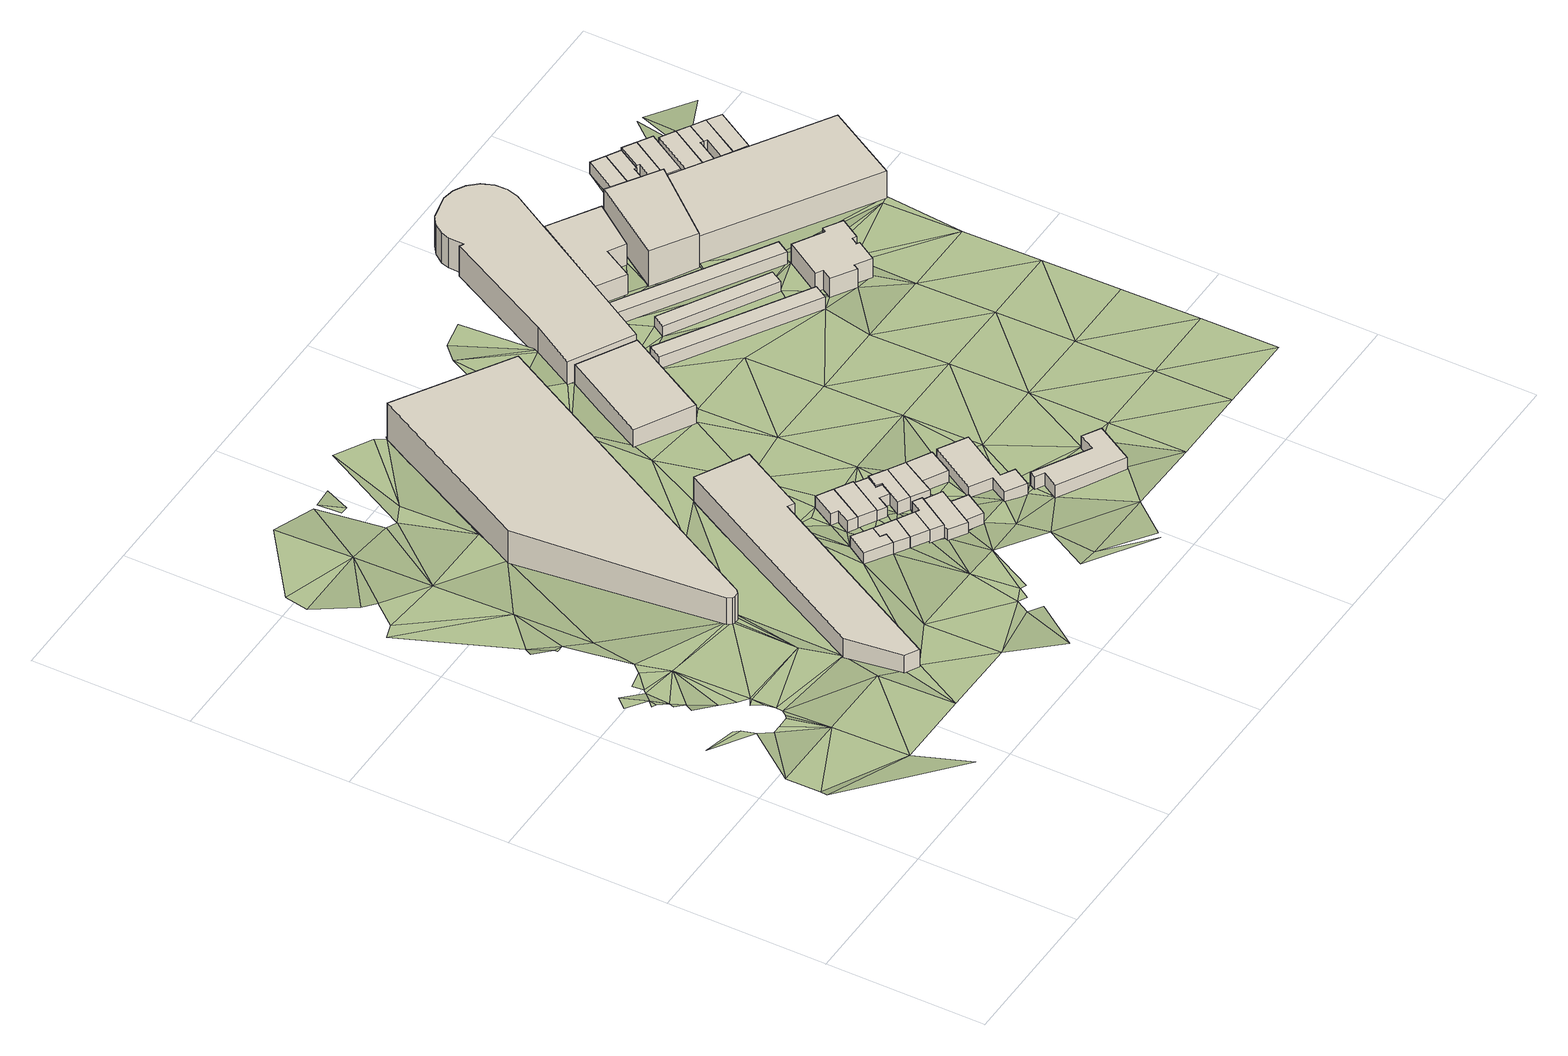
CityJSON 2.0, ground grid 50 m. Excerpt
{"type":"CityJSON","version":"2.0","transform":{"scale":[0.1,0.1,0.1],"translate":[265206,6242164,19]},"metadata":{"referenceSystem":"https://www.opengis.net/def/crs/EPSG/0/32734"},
"CityObjects":{
"building1":{"type":"Building","attributes":{"address":"International Hotel School 127 Cecil Road Salt River 7925 Cape Town","building":"college","building:levels":2,"amenity":"college","building_height":6.9,"roof_height":32.98,"ground_height":26.08,"plus_code":"4FRW3F86+86P"},"geometry":[{"type":"Solid","lod":"1","boundaries":[[[[0,1,2,3]],[[1,4,5,2]],[[4,6,7,5]],[[6,8,9,7]],[[8,10,11,9]],[[10,12,13,11]],[[12,0,3,13]],[[3,2,5,7,9,11,13]],[[12,10,8,6,4,1,0]]]]}]},
"building2":{"type":"Building","attributes":{"address":"1 Milne Street Salt River Cape Town","building":"house","building:levels":1,"building_height":4.1,"roof_height":29.45,"ground_height":25.35,"plus_code":"4FRW3F86+88G"},"geometry":[{"type":"Solid","lod":"1","boundaries":[[[[14,15,16,17]],[[15,18,19,16]],[[18,20,21,19]],[[20,22,23,21]],[[22,24,25,23]],[[24,14,17,25]],[[17,16,19,21,23,25]],[[24,22,20,18,15,14]]]]}]},
"building3":{"type":"Building","attributes":{"address":"97 Durham Avenue Salt River Cape Town","building":"commercial","building:levels":3,"building_height":9.7,"roof_height":34.68,"ground_height":24.98,"plus_code":"4FRW3F86+G54"},"geometry":[{"type":"Solid","lod":"1","boundaries":[[[[26,27,28,29]],[[27,30,31,28]],[[30,32,33,31]],[[32,34,35,33]],[[34,36,37,35]],[[36,38,39,37]],[[38,40,41,39]],[[40,26,29,41]],[[29,28,31,33,35,37,39,41]],[[40,38,36,34,32,30,27,26]]]]}]},
"building4":{"type":"Building","attributes":{"address":"2 Milne Street Salt River Cape Town","building":"house","building:levels":1,"building_height":4.1,"roof_height":29.45,"ground_height":25.35,"plus_code":"4FRW3F86+892"},"geometry":[{"type":"Solid","lod":"1","boundaries":[[[[42,43,44,45]],[[43,14,17,44]],[[14,24,25,17]],[[24,22,23,25]],[[22,20,21,23]],[[20,42,45,21]],[[45,44,17,25,23,21]],[[20,22,24,14,43,42]]]]}]},
"building5":{"type":"Building","attributes":{"address":"3 Milne Street Salt River Cape Town","building":"house","building:levels":1,"building_height":4.1,"roof_height":29.45,"ground_height":25.35,"plus_code":"4FRW3F86+79W"},"geometry":[{"type":"Solid","lod":"1","boundaries":[[[[46,47,48,49]],[[47,43,44,48]],[[43,42,45,44]],[[42,46,49,45]],[[49,48,44,45]],[[42,43,47,46]]]]}]},
"building6":{"type":"Building","attributes":{"address":"1 Ford Street Salt River Cape Town","building":"house","building:levels":1,"building_height":4.1,"roof_height":28.73,"ground_height":24.63,"plus_code":"4FRW3F86+99M"},"geometry":[{"type":"Solid","lod":"1","boundaries":[[[[50,51,52,53]],[[51,54,55,52]],[[54,56,57,55]],[[56,58,59,57]],[[58,60,61,59]],[[60,50,53,61]],[[53,52,55,57,59,61]],[[60,58,56,54,51,50]]]]}]},
"building7":{"type":"Building","attributes":{"address":"4 Milne Street Salt River Cape Town","building":"house","building:levels":1,"building_height":4.1,"roof_height":29.45,"ground_height":25.35,"plus_code":"4FRW3F86+7CJ"},"geometry":[{"type":"Solid","lod":"1","boundaries":[[[[62,63,64,65]],[[63,66,67,64]],[[66,68,69,67]],[[68,70,48,69]],[[70,71,49,48]],[[71,62,65,49]],[[65,64,67,69,48,49]],[[71,70,68,66,63,62]]]]}]},
"building8":{"type":"Building","attributes":{"address":"2 Ford Street Salt River Cape Town","building":"house","building:levels":1,"building_height":4.1,"roof_height":28.73,"ground_height":24.63,"plus_code":"4FRW3F86+999"},"geometry":[{"type":"Solid","lod":"1","boundaries":[[[[72,73,53,74]],[[73,75,61,53]],[[75,76,77,61]],[[76,72,74,77]],[[74,53,61,77]],[[76,75,73,72]]]]}]},
"building9":{"type":"Building","attributes":{"address":"5 Milne Street Salt River Cape Town","building":"house","building:levels":1,"building_height":4.1,"roof_height":28.71,"ground_height":24.61,"plus_code":"4FRW3F86+7CF"},"geometry":[{"type":"Solid","lod":"1","boundaries":[[[[78,79,80,81]],[[79,82,83,80]],[[82,63,84,83]],[[63,62,85,84]],[[62,86,87,85]],[[86,88,89,87]],[[88,78,81,89]],[[81,80,83,84,85,87,89]],[[88,86,62,63,82,79,78]]]]}]},
"building10":{"type":"Building","attributes":{"address":"3 Ford Street Salt River Cape Town","building":"house","building:levels":1,"building_height":4.1,"roof_height":28.18,"ground_height":24.08,"plus_code":"4FRW3F86+9C3"},"geometry":[{"type":"Solid","lod":"1","boundaries":[[[[90,72,91,92]],[[72,76,93,91]],[[76,94,95,93]],[[94,96,97,95]],[[96,98,99,97]],[[98,100,101,99]],[[100,102,103,101]],[[102,90,92,103]],[[92,91,93,95,97,99,101,103]],[[102,100,98,96,94,76,72,90]]]]}]},
"building11":{"type":"Building","attributes":{"address":"6 Milne Street Salt River Cape Town","building":"house","building:levels":1,"building_height":4.1,"roof_height":28.71,"ground_height":24.61,"plus_code":"4FRW3F86+7C9"},"geometry":[{"type":"Solid","lod":"1","boundaries":[[[[79,78,81,80]],[[78,104,105,81]],[[104,106,107,105]],[[106,79,80,107]],[[80,81,105,107]],[[106,104,78,79]]]]}]},
"building12":{"type":"Building","attributes":{"address":"4 Ford Street Salt River Cape Town","building":"house","building:levels":1,"building_height":4.1,"roof_height":28.71,"ground_height":24.61,"plus_code":"4FRW3F86+8CW"},"geometry":[{"type":"Solid","lod":"1","boundaries":[[[[108,90,109,110]],[[90,102,111,109]],[[102,100,112,111]],[[100,98,113,112]],[[98,114,115,113]],[[114,116,117,115]],[[116,108,110,117]],[[110,109,111,112,113,115,117]],[[116,114,98,100,102,90,108]]]]}]},
"building13":{"type":"Building","attributes":{"address":"5 Ford Street Salt River Cape Town","building":"house","building:levels":1,"building_height":4.1,"roof_height":28.71,"ground_height":24.61,"plus_code":"4FRW3F86+8FJ"},"geometry":[{"type":"Solid","lod":"1","boundaries":[[[[118,108,110,119]],[[108,116,117,110]],[[116,120,121,117]],[[120,122,123,121]],[[122,118,119,123]],[[119,110,117,121,123]],[[122,120,116,108,118]]]]}]},
"building14":{"type":"Building","attributes":{"address":"6 Ford Street Salt River Cape Town","building":"house","building:levels":1,"building_height":4.1,"roof_height":28.71,"ground_height":24.61,"plus_code":"4FRW3F86+8FG"},"geometry":[{"type":"Solid","lod":"1","boundaries":[[[[124,125,123,119]],[[125,126,127,123]],[[126,128,129,127]],[[128,124,119,129]],[[119,123,127,129]],[[128,126,125,124]]]]}]},
"building15":{"type":"Building","attributes":{"address":"7 Ford Street Salt River Cape Town","building":"house","building:levels":1,"building_height":4.1,"roof_height":28.13,"ground_height":24.03,"plus_code":"4FRW3F86+7GV"},"geometry":[{"type":"Solid","lod":"1","boundaries":[[[[130,131,132,133]],[[131,134,135,132]],[[134,136,137,135]],[[136,138,139,137]],[[138,140,141,139]],[[140,142,143,141]],[[142,144,145,143]],[[144,130,133,145]],[[133,132,135,137,139,141,143,145]],[[144,142,140,138,136,134,131,130]]]]}]},
"building16":{"type":"Building","attributes":{"address":"7 Shelley Road Salt River Cape Town","building":"kindergarten","building:levels":1,"building_height":4.1,"roof_height":28.53,"ground_height":24.43,"plus_code":"4FRW3F86+5HH"},"geometry":[{"type":"Solid","lod":"1","boundaries":[[[[146,147,148,149]],[[147,150,151,148]],[[150,152,153,151]],[[152,154,155,153]],[[154,156,157,155]],[[156,158,159,157]],[[158,160,161,159]],[[160,146,149,161]],[[149,148,151,153,155,157,159,161]],[[160,158,156,154,152,150,147,146]]]]}]},
"building17":{"type":"Building","attributes":{"address":"125 Cecil Road Salt River Cape Town","building":"industrial","building:levels":2,"building_height":6.9,"roof_height":29.15,"ground_height":22.25,"plus_code":"4FRW3F86+JCQ"},"geometry":[{"type":"Solid","lod":"1","boundaries":[[[[162,163,164,165]],[[163,166,167,164]],[[166,168,169,167]],[[168,162,165,169]],[[165,164,167,169]],[[168,166,163,162]]]]}]},
"building18":{"type":"Building","attributes":{"building":"carport","building:levels":1,"amenity":"parking","building_height":4.1,"roof_height":26.63,"ground_height":22.53,"plus_code":"4FRW3F86+HJR"},"geometry":[{"type":"Solid","lod":"1","boundaries":[[[[170,171,172,173]],[[171,174,175,172]],[[174,176,177,175]],[[176,170,173,177]],[[173,172,175,177]],[[176,174,171,170]]]]}]},
"building19":{"type":"Building","attributes":{"address":"Cecil Road Salt River Cape Town","building":"parking","building:levels":3,"building_height":9.7,"roof_height":29.8,"ground_height":20.1,"plus_code":"4FRW3F86+RH7"},"geometry":[{"type":"Solid","lod":"1","boundaries":[[[[178,179,180,181]],[[179,182,183,180]],[[182,184,185,183]],[[184,186,187,185]],[[186,188,189,187]],[[188,190,191,189]],[[190,192,193,191]],[[192,194,195,193]],[[194,196,197,195]],[[196,198,199,197]],[[198,200,201,199]],[[200,202,203,201]],[[202,204,205,203]],[[204,206,207,205]],[[206,208,209,207]],[[208,178,181,209]],[[181,180,183,185,187,189,191,193,195,197,199,201,203,205,207,209]],[[208,206,204,202,200,198,196,194,192,190,188,186,184,182,179,178]]]]}]},
"building20":{"type":"Building","attributes":{"building":"carport","building:levels":1,"amenity":"parking","building_height":4.1,"roof_height":25.52,"ground_height":21.42,"plus_code":"4FRW3F86+JJQ"},"geometry":[{"type":"Solid","lod":"1","boundaries":[[[[210,211,212,213]],[[211,214,215,212]],[[214,216,217,215]],[[216,210,213,217]],[[213,212,215,217]],[[216,214,211,210]]]]}]},
"building21":{"type":"Building","attributes":{"building":"carport","building:levels":1,"amenity":"parking","building_height":4.1,"roof_height":25.52,"ground_height":21.42,"plus_code":"4FRW3F86+MM7"},"geometry":[{"type":"Solid","lod":"1","boundaries":[[[[218,219,220,221]],[[219,222,223,220]],[[222,224,225,223]],[[224,218,221,225]],[[221,220,223,225]],[[224,222,219,218]]]]}]},
"building22":{"type":"Building","attributes":{"address":"13 Shelley Road Salt River Cape Town","building":"office","building:levels":2,"building_height":6.9,"roof_height":27.52,"ground_height":20.62,"plus_code":"4FRW3F86+QMC"},"geometry":[{"type":"Solid","lod":"1","boundaries":[[[[226,227,228,229]],[[227,230,231,228]],[[230,232,233,231]],[[232,234,235,233]],[[234,236,237,235]],[[236,226,229,237]],[[229,228,231,233,235,237]],[[236,234,232,230,227,226]]]]}]},
"building23":{"type":"Building","attributes":{"address":"Atelier's Park 11 Shelley Road Salt River Cape Town","building":"apartments","building:levels":4,"building:flats":"16","building_height":12.5,"roof_height":33.12,"ground_height":20.62,"plus_code":"4FRW3F86+PPJ"},"geometry":[{"type":"Solid","lod":"1","boundaries":[[[[238,239,240,241]],[[239,242,243,240]],[[242,244,245,243]],[[244,238,241,245]],[[241,240,243,245]],[[244,242,239,238]]]]}]},
"building24":{"type":"Building","attributes":{"address":"Rotary Club of Cape Town Shelley Road Salt River Cape Town","building":"hall","building:levels":2,"amenity":"social_facility","social_facility":"outreach","operator":"Rotary International","building_height":6.9,"roof_height":28.65,"ground_height":21.75,"plus_code":"4FRW3F86+HQ7"},"geometry":[{"type":"Solid","lod":"1","boundaries":[[[[246,247,248,249]],[[247,250,251,248]],[[250,252,253,251]],[[252,254,255,253]],[[254,256,257,255]],[[256,258,259,257]],[[258,260,261,259]],[[260,262,263,261]],[[262,264,265,263]],[[264,266,267,265]],[[266,268,269,267]],[[268,270,271,269]],[[270,272,273,271]],[[272,246,249,273]],[[249,248,251,253,255,257,259,261,263,265,267,269,271,273]],[[272,270,268,266,264,262,260,258,256,254,252,250,247,246]]]]}]},
"building25":{"type":"Building","attributes":{"address":"Swift Street Salt River Cape Town","building":"house","building:levels":1,"building_height":4.1,"roof_height":23.5,"ground_height":19.4,"plus_code":"4FRW3F86+RQ8"},"geometry":[{"type":"Solid","lod":"1","boundaries":[[[[274,275,276,277]],[[275,278,279,276]],[[278,280,281,279]],[[280,274,277,281]],[[277,276,279,281]],[[280,278,275,274]]]]}]},
"building26":{"type":"Building","attributes":{"address":"17 on Shelly Shelley Road Salt River Cape Town","building":"residential","building:levels":3,"building:flats":"95","residential":"student","operator":"Proper Living","building_height":9.7,"roof_height":30.74,"ground_height":21.04,"plus_code":"4FRW3F86+MR9"},"geometry":[{"type":"Solid","lod":"1","boundaries":[[[[282,283,284,285]],[[283,286,287,284]],[[286,288,289,287]],[[288,282,285,289]],[[285,284,287,289]],[[288,286,283,282]]]]}]},
"building27":{"type":"Building","attributes":{"address":"Swift Street Salt River Cape Town","building":"house","building:levels":1,"building_height":4.1,"roof_height":23.5,"ground_height":19.4,"plus_code":"4FRW3F86+RR6"},"geometry":[{"type":"Solid","lod":"1","boundaries":[[[[290,274,277,291]],[[274,280,281,277]],[[280,292,293,281]],[[292,294,295,293]],[[294,296,297,295]],[[296,290,291,297]],[[291,277,281,293,295,297]],[[296,294,292,280,274,290]]]]}]},
"building28":{"type":"Building","attributes":{"address":"Swift Street Salt River Cape Town","building":"house","building:levels":1,"building_height":4.1,"roof_height":24.36,"ground_height":20.26,"plus_code":"4FRW3F86+QRM"},"geometry":[{"type":"Solid","lod":"1","boundaries":[[[[298,290,299,300]],[[290,296,301,299]],[[296,302,303,301]],[[302,304,305,303]],[[304,306,307,305]],[[306,298,300,307]],[[300,299,301,303,305,307]],[[306,304,302,296,290,298]]]]}]},
"building29":{"type":"Building","attributes":{"address":"Swift Street Salt River Cape Town","building":"house","building:levels":1,"building_height":4.1,"roof_height":24.36,"ground_height":20.26,"plus_code":"4FRW3F86+QRP"},"geometry":[{"type":"Solid","lod":"1","boundaries":[[[[308,309,307,300]],[[309,310,311,307]],[[310,312,313,311]],[[312,308,300,313]],[[300,307,311,313]],[[312,310,309,308]]]]}]},
"building30":{"type":"Building","attributes":{"address":"Swift Street Salt River Cape Town","building":"house","building:levels":1,"building_height":4.1,"roof_height":24.1,"ground_height":20,"plus_code":"4FRW3F86+QV6"},"geometry":[{"type":"Solid","lod":"1","boundaries":[[[[314,315,316,317]],[[315,318,319,316]],[[318,320,321,319]],[[320,314,317,321]],[[317,316,319,321]],[[320,318,315,314]]]]}]},
"building31":{"type":"Building","attributes":{"address":"Swift Street Salt River Cape Town","building":"house","building:levels":1,"building_height":4.1,"roof_height":24.1,"ground_height":20,"plus_code":"4FRW3F86+QV3"},"geometry":[{"type":"Solid","lod":"1","boundaries":[[[[322,323,317,324]],[[323,325,321,317]],[[325,326,327,321]],[[326,328,329,327]],[[328,330,331,329]],[[330,332,333,331]],[[332,322,324,333]],[[324,317,321,327,329,331,333]],[[332,330,328,326,325,323,322]]]]}]},
"building32":{"type":"Building","attributes":{"address":"Swift Street Salt River Cape Town","building":"house","building:levels":1,"building_height":4.1,"roof_height":24.1,"ground_height":20,"plus_code":"4FRW3F86+PVX"},"geometry":[{"type":"Solid","lod":"1","boundaries":[[[[334,322,324,335]],[[322,332,333,324]],[[332,336,337,333]],[[336,338,339,337]],[[338,340,341,339]],[[340,334,335,341]],[[335,324,333,337,339,341]],[[340,338,336,332,322,334]]]]}]},
"building33":{"type":"Building","attributes":{"address":"Swift Street Salt River Cape Town","building":"house","building:levels":1,"building_height":4.1,"roof_height":24.1,"ground_height":20,"plus_code":"4FRW3F86+PWR"},"geometry":[{"type":"Solid","lod":"1","boundaries":[[[[334,340,341,335]],[[340,342,343,341]],[[342,344,345,343]],[[344,334,335,345]],[[335,341,343,345]],[[344,342,340,334]]]]}]},
"terrain1":{"type":"TINRelief","geometry":[{"type":"CompositeSurface","lod":"1","boundaries":[[[346,347,348]],[[349,348,350]],[[347,346,351]],[[352,353,349]],[[350,348,347]],[[354,355,356]],[[355,354,353]],[[349,350,352]],[[357,352,350]],[[358,359,360]],[[361,362,358]],[[363,357,350]],[[358,362,364]],[[365,366,364]],[[367,368,366]],[[359,358,369]],[[363,350,370]],[[358,364,369]],[[371,370,350]],[[372,364,366]],[[373,350,347]],[[374,375,376]],[[377,375,374]],[[366,368,372]],[[364,372,369]],[[376,375,378]],[[372,368,379]],[[380,381,382]],[[369,372,382]],[[372,379,378]],[[373,371,350]],[[380,382,372]],[[373,347,383]],[[384,380,372]],[[371,385,377]],[[386,387,388]],[[377,389,375]],[[375,389,378]],[[388,390,386]],[[390,388,391]],[[384,392,390]],[[393,394,386]],[[394,393,395]],[[385,371,373]],[[372,378,396]],[[390,393,386]],[[372,397,384]],[[389,377,385]],[[392,393,390]],[[373,383,398]],[[392,384,397]],[[383,399,398]],[[396,378,389]],[[400,395,401]],[[401,395,393]],[[398,385,373]],[[402,403,404]],[[402,405,403]],[[383,406,399]],[[372,396,397]],[[400,402,404]],[[393,392,407]],[[408,389,385]],[[400,401,402]],[[389,409,396]],[[410,409,389]],[[397,407,392]],[[410,389,408]],[[401,393,407]],[[405,402,411]],[[412,399,406]],[[401,413,402]],[[414,401,407]],[[415,416,406]],[[399,412,18]],[[412,406,417]],[[418,413,401]],[[419,411,402]],[[401,414,418]],[[408,385,0]],[[402,413,419]],[[416,417,406]],[[416,415,420]],[[421,399,18]],[[412,417,422]],[[423,418,414]],[[424,425,426]],[[20,18,412]],[[412,422,20]],[[427,424,426]],[[408,0,428]],[[429,430,417]],[[417,430,422]],[[407,26,414]],[[418,423,431]],[[428,432,408]],[[433,434,430]],[[26,423,414]],[[430,434,422]],[[421,18,15]],[[422,42,20]],[[42,422,46]],[[15,435,421]],[[58,15,14]],[[422,434,436]],[[436,46,422]],[[54,435,15]],[[15,58,54]],[[423,437,431]],[[14,438,58]],[[439,435,54]],[[58,56,54]],[[438,14,440]],[[437,423,26]],[[46,436,441]],[[440,14,43]],[[0,442,428]],[[436,434,443]],[[435,439,51]],[[439,54,51]],[[43,444,440]],[[445,446,447]],[[434,448,443]],[[449,43,47]],[[43,449,444]],[[408,432,450]],[[12,435,51]],[[451,447,446]],[[434,452,448]],[[434,445,452]],[[68,66,47]],[[443,448,453]],[[449,47,66]],[[432,428,442]],[[444,449,454]],[[449,66,455]],[[12,51,50]],[[454,449,456]],[[0,12,442]],[[66,63,455]],[[455,63,457]],[[448,452,458]],[[447,459,445]],[[82,457,63]],[[82,79,106]],[[106,448,458]],[[452,445,460]],[[447,461,459]],[[12,50,462]],[[50,72,462]],[[463,457,82]],[[82,106,464]],[[125,457,463]],[[82,464,463]],[[465,26,466]],[[464,106,458]],[[458,452,467]],[[462,72,90]],[[442,468,432]],[[452,460,467]],[[126,125,463]],[[464,126,463]],[[445,459,460]],[[462,90,108]],[[12,469,442]],[[464,458,470]],[[468,442,469]],[[108,124,462]],[[12,462,471]],[[126,464,130]],[[467,460,472]],[[466,26,450]],[[471,469,12]],[[473,467,472]],[[472,460,474]],[[467,473,475]],[[432,468,163]],[[126,130,128]],[[128,130,124]],[[460,459,476]],[[477,475,478]],[[124,479,462]],[[450,432,480]],[[475,473,481]],[[471,482,469]],[[479,471,462]],[[479,124,130]],[[144,477,478]],[[432,163,480]],[[483,466,450]],[[484,481,473]],[[478,475,481]],[[485,476,459]],[[479,130,144]],[[469,482,171]],[[144,478,479]],[[480,486,450]],[[482,471,487]],[[450,486,483]],[[471,479,488]],[[480,163,489]],[[146,476,485]],[[469,171,162]],[[490,486,480]],[[471,488,487]],[[483,490,491]],[[492,478,481]],[[486,490,483]],[[146,493,481]],[[171,482,487]],[[163,162,489]],[[493,146,485]],[[478,494,479]],[[491,490,495]],[[162,171,170]],[[492,481,493]],[[162,170,489]],[[488,479,494]],[[494,478,492]],[[211,489,170]],[[485,496,493]],[[210,489,211]],[[489,210,497]],[[498,489,497]],[[174,171,487]],[[499,492,493]],[[488,174,487]],[[500,488,494]],[[501,211,170]],[[499,493,496]],[[498,497,218]],[[488,500,174]],[[498,218,502]],[[503,494,492]],[[176,501,170]],[[497,210,504]],[[492,499,505]],[[506,489,498]],[[502,218,507]],[[508,211,501]],[[503,500,494]],[[492,505,503]],[[509,507,218]],[[496,510,499]],[[500,260,174]],[[511,502,507]],[[512,497,504]],[[502,511,513]],[[514,176,174]],[[515,501,176]],[[501,515,508]],[[224,509,218]],[[499,516,505]],[[515,176,514]],[[226,506,498]],[[517,500,503]],[[174,260,514]],[[507,509,518]],[[260,500,517]],[[515,514,519]],[[499,510,516]],[[252,508,515]],[[518,509,520]],[[504,508,252]],[[507,521,511]],[[509,224,520]],[[260,522,262]],[[252,512,504]],[[505,523,503]],[[260,517,522]],[[516,524,505]],[[511,521,525]],[[522,517,266]],[[224,512,252]],[[518,520,244]],[[517,503,523]],[[523,505,524]],[[247,224,252]],[[270,268,266]],[[250,247,252]],[[525,521,526]],[[272,270,266]],[[526,521,527]],[[266,517,528]],[[520,283,244]],[[529,527,521]],[[520,224,530]],[[521,278,529]],[[266,528,272]],[[278,521,244]],[[517,523,528]],[[224,247,531]],[[532,278,244]],[[246,272,531]],[[531,247,246]],[[278,275,529]],[[533,532,244]],[[244,283,534]],[[244,534,533]],[[535,534,283]],[[531,272,528]],[[536,534,535]],[[530,224,531]],[[533,534,296]],[[536,535,537]],[[296,294,533]],[[534,302,296]],[[537,535,538]],[[538,535,539]],[[539,535,328]],[[530,531,528]],[[538,539,540]],[[535,283,541]],[[538,315,537]],[[541,328,535]],[[312,537,315]],[[338,328,340]],[[328,338,330]],[[328,542,340]],[[338,332,330]],[[332,338,336]],[[312,315,323]],[[340,542,342]],[[328,541,542]],[[312,323,543]],[[542,544,342]],[[545,323,322]],[[344,342,544]],[[545,322,546]]]}]}
},
"vertices":[
[923,1239,51],[550,553,51],[550,553,140],[923,1239,140],[571,373,51],[571,373,140],[614,350,51],[614,350,140],[944,958,51],[944,958,140],[966,946,51],[966,946,140],[1079,1155,51],[1079,1155,140],
[1020,732,64],[961,769,64],[961,769,104],[1020,732,104],[918,701,64],[918,701,104],[995,653,64],[995,653,104],[1016,687,64],[1016,687,104],[999,698,64],[999,698,104],
[752,2104,24],[460,1557,24],[460,1557,157],[752,2104,157],[517,902,24],[517,902,157],[526,889,24],[526,889,157],[533,885,24],[533,885,157],[549,885,24],[549,885,157],[561,895,24],[561,895,157],[1098,1893,24],[1098,1893,157],
[1039,626,64],[1084,695,64],[1084,695,104],[1039,626,104],
[1090,593,64],[1135,666,64],[1135,666,104],[1090,593,104],
[1112,909,56],[1062,938,56],[1062,938,97],[1112,909,97],[1019,864,56],[1019,864,97],[1040,852,56],[1040,852,97],[1016,811,56],[1016,811,97],[1045,794,56],[1045,794,97],
[1128,570,56],[1195,678,56],[1195,678,104],[1128,570,104],[1169,694,56],[1169,694,104],[1147,659,56],[1147,659,104],[1135,666,56],[1090,593,56],
[1166,878,51],[1112,909,51],[1166,878,97],[1045,794,51],[1097,764,51],[1097,764,97],
[1183,533,56],[1228,607,56],[1228,607,97],[1183,533,97],[1253,647,56],[1253,647,97],[1195,678,97],[1128,570,97],[1123,556,56],[1123,556,97],[1177,523,56],[1177,523,97],
[1205,854,51],[1166,878,92],[1205,854,92],[1097,764,92],[1125,748,51],[1125,748,92],[1148,786,51],[1148,786,92],[1177,769,51],[1177,769,92],[1199,806,51],[1199,806,92],[1182,816,51],[1182,816,92],
[1232,505,56],[1232,505,97],[1276,579,56],[1276,579,97],
[1256,823,51],[1205,854,97],[1256,823,97],[1182,816,97],[1199,806,97],[1177,769,97],[1154,731,51],[1154,731,97],[1188,711,51],[1188,711,97],
[1306,794,51],[1306,794,97],[1241,679,51],[1241,679,97],[1262,717,51],[1262,717,97],
[1306,794,56],[1262,717,56],[1335,676,56],[1335,676,97],[1379,753,56],[1379,753,97],
[1402,752,50],[1310,598,50],[1310,598,91],[1402,752,91],[1374,560,50],[1374,560,91],[1340,504,50],[1340,504,91],[1403,467,50],[1403,467,91],[1437,525,50],[1437,525,91],[1396,549,50],[1396,549,91],[1488,702,50],[1488,702,91],
[1697,404,49],[1642,436,49],[1642,436,95],[1697,404,95],[1613,385,49],[1613,385,95],[1443,481,49],[1443,481,95],[1432,461,49],[1432,461,95],[1459,446,49],[1459,446,95],[1429,395,49],[1429,395,95],[1627,283,49],[1627,283,95],
[1373,1677,32],[1199,1774,32],[1199,1774,101],[1373,1677,101],[1046,1501,32],[1046,1501,101],[1220,1404,32],[1220,1404,101],
[1392,1647,32],[1367,1605,32],[1367,1605,76],[1392,1647,76],[1808,1338,32],[1808,1338,76],[1833,1380,32],[1833,1380,76],
[1717,2254,0],[1727,2291,0],[1727,2291,108],[1717,2254,108],[1725,2330,0],[1725,2330,108],[1710,2366,0],[1710,2366,108],[1683,2396,0],[1683,2396,108],[1648,2416,0],[1648,2416,108],[1608,2423,0],[1608,2423,108],[1531,2406,0],[1531,2406,108],[1503,2385,0],[1503,2385,108],[1481,2355,0],[1481,2355,108],[1473,2330,0],[1473,2330,108],[1472,2280,0],[1472,2280,108],[1458,2287,0],[1458,2287,108],[1276,1935,0],[1276,1935,108],[1192,1793,0],[1192,1793,108],[1385,1687,0],[1385,1687,108],
[1516,1706,28],[1492,1666,28],[1492,1666,65],[1516,1706,65],[1813,1480,28],[1813,1480,65],[1836,1520,28],[1836,1520,65],
[1501,1843,20],[1476,1802,20],[1476,1802,65],[1501,1843,65],[1927,1526,20],[1927,1526,65],[1952,1568,20],[1952,1568,65],
[1667,2141,8],[1523,1896,8],[1523,1896,85],[1667,2141,85],[1610,1844,8],[1610,1844,85],[1664,1940,8],[1664,1940,85],[1717,1909,8],[1717,1909,85],[1818,2047,8],[1818,2047,85],
[1826,2045,13],[1667,1811,13],[1667,1811,141],[1826,2045,141],[1798,1729,13],[1798,1729,141],[1980,1946,13],[1980,1946,141],
[2086,1441,28],[2031,1475,28],[2031,1475,96],[2086,1441,96],[2022,1461,28],[2022,1461,96],[1930,1516,28],[1930,1516,96],[1857,1398,28],[1857,1398,96],[1879,1385,28],[1879,1385,96],[1859,1353,28],[1859,1353,96],[1932,1308,28],[1932,1308,96],[1941,1323,28],[1941,1323,96],[1990,1293,28],[1990,1293,96],[2030,1358,28],[2030,1358,96],[2021,1363,28],[2021,1363,96],[2034,1384,28],[2034,1384,96],[2046,1376,28],[2046,1376,96],
[2042,2164,4],[1998,2189,4],[1998,2189,45],[2042,2164,45],[1919,2056,4],[1919,2056,45],[1962,2030,4],[1962,2030,45],
[2434,1661,13],[1984,1941,13],[1984,1941,117],[2434,1661,117],[1811,1737,13],[1811,1737,117],[2301,1430,13],[2301,1430,117],
[2084,2139,4],[2084,2139,45],[1999,2009,4],[1999,2009,45],[2035,2070,4],[2035,2070,45],[2041,2066,4],[2041,2066,45],
[2125,2115,4],[2084,2139,54],[2125,2115,54],[2041,2066,54],[2049,2061,4],[2049,2061,54],[2012,2001,4],[2012,2001,54],[2045,1981,4],[2045,1981,54],
[2125,2115,2],[2045,1981,2],[2090,1955,2],[2090,1955,54],[2169,2088,2],[2169,2088,54],
[2221,2047,2],[2175,2074,2],[2175,2074,51],[2221,2047,51],[2091,1932,2],[2091,1932,51],[2137,1906,2],[2137,1906,51],
[2259,2024,10],[2221,2047,10],[2259,2024,51],[2137,1906,10],[2132,1899,10],[2132,1899,51],[2163,1880,10],[2163,1880,51],[2213,1965,10],[2213,1965,51],[2222,1960,10],[2222,1960,51],
[2302,1999,10],[2302,1999,51],[2231,1954,10],[2231,1954,51],[2192,1889,10],[2192,1889,51],[2225,1869,10],[2225,1869,51],
[2269,1845,10],[2269,1845,51],[2344,1972,10],[2344,1972,51],
[7,290,100],[266,180,96],[17,315,93],[15,425,93],[266,425,89],[328,8,101],[177,555,81],[151,594,81],[15,675,86],[132,634,86],[118,651,86],[198,549,89],[120,914,80],[89,993,80],[60,958,80],[103,897,80],[115,890,80],[236,551,89],[144,864,74],[132,845,80],[163,823,74],[138,791,86],[197,742,81],[149,942,74],[254,563,81],[266,579,81],[266,925,74],[517,425,84],[262,637,81],[266,675,81],[241,667,81],[268,601,81],[266,682,81],[234,705,81],[213,1001,74],[155,988,74],[159,953,74],[517,180,92],[237,1028,74],[550,553,76],[158,1325,58],[132,1295,72],[185,1251,66],[517,675,76],[211,1241,66],[186,1241,66],[266,1175,66],[266,1425,58],[15,1680,54],[62,1695,54],[526,889,68],[517,902,68],[571,373,84],[614,350,84],[125,1770,54],[266,1680,50],[266,1930,42],[15,1930,45],[86,1802,54],[28,2005,45],[768,180,86],[460,1557,46],[561,895,68],[533,885,68],[549,885,68],[266,2180,33],[768,425,80],[421,1917,37],[517,1680,46],[889,37,91],[954,208,79],[980,253,79],[454,1901,37],[400,2133,27],[998,181,79],[944,958,56],[1018,425,74],[517,1930,37],[420,2133,27],[425,2058,27],[439,2051,37],[485,2137,27],[768,1175,54],[1007,239,79],[1029,274,79],[618,2199,27],[1018,1680,37],[1049,266,79],[1133,420,74],[966,946,56],[1123,556,64],[733,2136,24],[1045,794,64],[1018,925,56],[1097,764,64],[1128,570,64],[1018,1425,45],[1177,523,63],[1125,748,64],[1289,328,63],[1209,187,70],[1269,180,70],[1232,505,63],[1154,731,56],[1098,1893,28],[1421,58,60],[1269,425,63],[1183,533,63],[1148,786,56],[1188,711,56],[1177,769,56],[1241,679,56],[1340,504,63],[1520,180,60],[1429,395,54],[1434,73,60],[1269,925,51],[1269,675,56],[1310,598,56],[760,2113,24],[1045,1961,28],[1403,467,54],[1046,1501,45],[1220,1404,41],[1374,560,56],[1269,1175,47],[1432,461,54],[1443,481,54],[1459,446,54],[1437,525,54],[1627,283,60],[1396,549,54],[1520,675,50],[1520,925,46],[1192,1793,32],[1642,436,54],[1269,1425,41],[1128,2115,21],[1613,385,54],[1770,180,52],[1269,1930,24],[1520,1425,35],[1520,1175,42],[1385,1687,32],[1276,1935,24],[1179,2163,15],[1770,675,47],[1770,425,49],[1770,925,43],[1269,2180,15],[2021,180,49],[1476,1802,28],[1523,1896,20],[2021,425,47],[1770,1175,38],[1770,1425,32],[1610,1844,20],[2021,925,39],[1836,1520,32],[2021,675,43],[1717,2254,8],[1667,1811,16],[1813,1480,32],[1770,1680,24],[2272,180,48],[1717,1909,16],[1927,1526,28],[1664,1940,16],[1859,1353,32],[1857,1398,32],[2272,425,46],[2021,1175,34],[1798,1729,24],[1879,1385,32],[1811,1737,24],[1826,2045,16],[1990,1293,34],[2272,925,37],[2272,675,42],[1818,2047,16],[1836,2108,8],[1866,2091,8],[2272,1175,31],[1912,2062,4],[2301,1430,25],[2272,1425,25],[1962,2030,13],[1999,2009,13],[2012,2001,13],[2021,1930,13],[2045,1981,13],[2090,1955,13],[2091,1932,13],[2132,1899,13],[2137,1906,13],[2434,1661,15],[2277,1837,10],[2251,2186,2],[2353,1967,10],[2272,2180,2],[2410,2087,0]
]}
